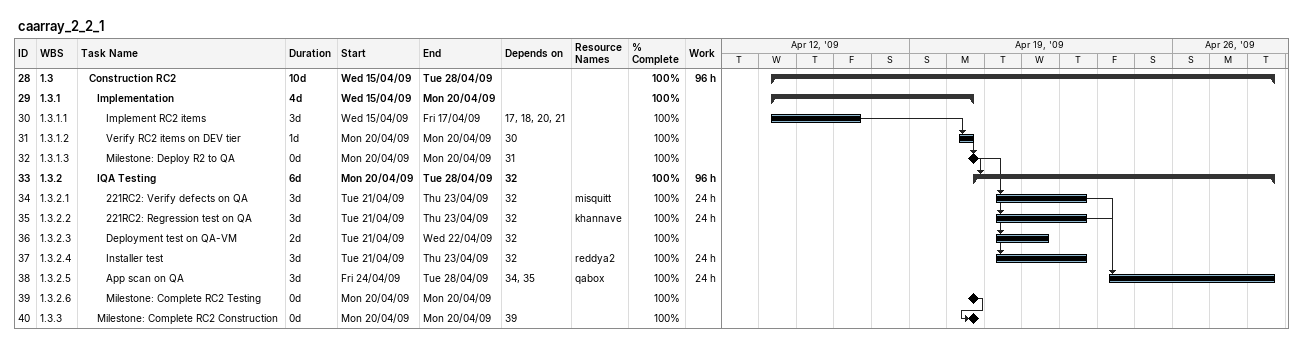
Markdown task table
caarray_2_2_1

| ID | WBS | Task | Duration | Start | Finish | Predecessors | Resources | % complete | Work (h) |
|---|---|---|---|---|---|---|---|---|---|
| 28 | 1.3 | **Construction RC2** | 10d | 2009-04-15 | 2009-04-28 |  |  | 100 | 96 |
| 29 | 1.3.1 | **Implementation** | 4d | 2009-04-15 | 2009-04-20 |  |  | 100 |  |
| 30 | 1.3.1.1 | Implement RC2 items | 3d | 2009-04-15 | 2009-04-17 | 17, 18, 20, 21 |  | 100 |  |
| 31 | 1.3.1.2 | Verify RC2 items on DEV tier | 1d | 2009-04-20 | 2009-04-20 | 30 |  | 100 |  |
| 32 | 1.3.1.3 | Milestone: Deploy R2 to QA | 0d | 2009-04-20 | 2009-04-20 | 31 |  | 100 |  |
| 33 | 1.3.2 | **IQA Testing** | 6d | 2009-04-20 | 2009-04-28 | 32 |  | 100 | 96 |
| 34 | 1.3.2.1 | 221RC2: Verify defects on QA | 3d | 2009-04-21 | 2009-04-23 | 32 | misquitt | 100 | 24 |
| 35 | 1.3.2.2 | 221RC2: Regression test on QA | 3d | 2009-04-21 | 2009-04-23 | 32 | khannave | 100 | 24 |
| 36 | 1.3.2.3 | Deployment test on QA-VM | 2d | 2009-04-21 | 2009-04-22 | 32 |  | 100 |  |
| 37 | 1.3.2.4 | Installer test | 3d | 2009-04-21 | 2009-04-23 | 32 | reddya2 | 100 | 24 |
| 38 | 1.3.2.5 | App scan on QA | 3d | 2009-04-24 | 2009-04-28 | 34, 35 | qabox | 100 | 24 |
| 39 | 1.3.2.6 | Milestone: Complete RC2 Testing | 0d | 2009-04-20 | 2009-04-20 |  |  | 100 |  |
| 40 | 1.3.3 | Milestone: Complete RC2 Construction | 0d | 2009-04-20 | 2009-04-20 | 39 |  | 100 |  |
